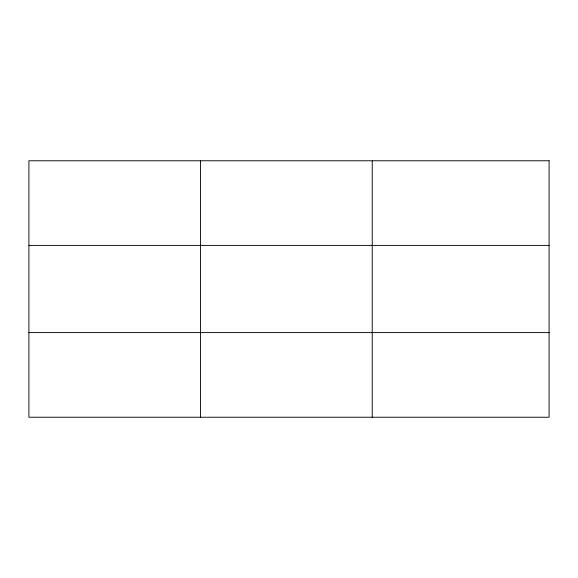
<?xml version="1.0" encoding="UTF-8"?>
<svg xmlns="http://www.w3.org/2000/svg" width="578" height="578" viewBox="0 0 578 578"><rect width="100%" height="100%" fill="white"/><g stroke="black" fill="none" stroke-linecap="round" stroke-linejoin="round"><path stroke-width="0.87" d="M200.566 417.237L200.566 160.763M372.232 417.237L372.232 160.763M28.9 245.397L549.1 245.397M28.9 332.603L549.1 332.603M549.1 160.763L549.1 417.237L28.9 417.237L28.9 160.763L549.1 160.763"/></g></svg>
